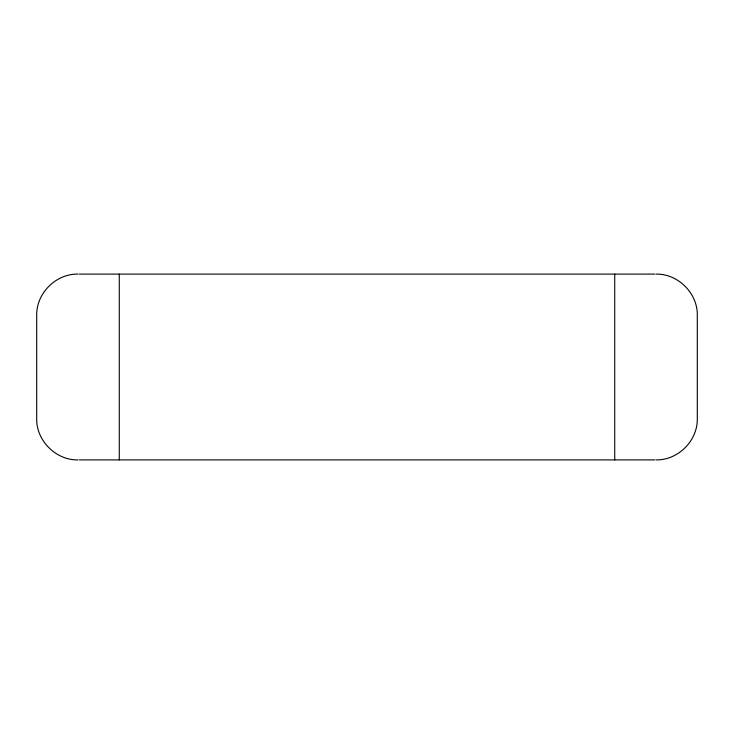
<?xml version="1.0" encoding="UTF-8"?>
<svg xmlns="http://www.w3.org/2000/svg" width="734" height="734" viewBox="0 0 734 734"><rect width="100%" height="100%" fill="white"/><g stroke="black" fill="none" stroke-linecap="round" stroke-linejoin="round"><path stroke-width="1.1" d="M78.079 274.103C55.977 273.589 36.232 293.288 36.7 315.391L36.7 418.609C36.131 440.739 56.234 460.457 77.997 459.897M79.336 274.103L654.664 274.103M655.921 274.103C678.023 273.589 697.768 293.288 697.3 315.391L697.3 418.609C697.768 440.712 678.023 460.411 655.921 459.897M79.336 459.897L654.664 459.897M614.725 274.103L614.725 459.897M119.275 274.103L119.275 459.897"/></g></svg>
